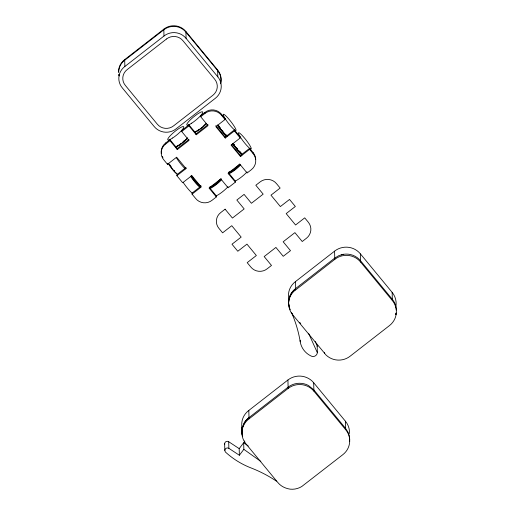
<?xml version="1.0" encoding="UTF-8"?>
<svg xmlns="http://www.w3.org/2000/svg" width="515" height="515" viewBox="0 0 515 515"><rect width="100%" height="100%" fill="white"/><g stroke="black" fill="none" stroke-linecap="round" stroke-linejoin="round"><path stroke-width="0.77" d="M392.147 292.366L392.359 300.554A18.328 17.8 -1.5 0 1 389.495 325.57L350.38 356.013A18.083 17.562 -1.5 0 1 326.034 355.015L292.668 314.736C289.404 310.944 288.361 305.685 288.715 300.818A18.096 17.574 -1.5 0 1 293.878 290.351L295.713 288.806L295.52 281.563L334.576 251.159A18.205 17.677 -1.5 0 1 360.436 253.914L392.147 292.366A18.328 17.8 -1.5 0 1 395.797 306.979M224.72 444.413A2.594 2.517 -1.5 0 1 228.692 441.716L228.866 448.327L239.366 455.254L239.192 448.642L243.666 442.726L248.243 445.984M239.366 455.254L243.84 449.338L243.666 442.726M392.359 300.554L360.648 262.103A18.205 17.677 -1.5 0 0 334.795 259.348L293.904 291.297A18.096 17.574 -1.5 0 0 288.741 301.764M118.63 71.9A15.444 14.999 -1.5 0 1 124.688 59.624L163.809 29.175A15.566 15.115 -1.5 0 1 185.909 31.524L217.639 70.001A15.688 15.238 -1.5 0 1 220.62 83.153M124.862 66.48L163.989 36.024A15.566 15.115 -1.5 0 1 186.089 38.38L217.819 76.851A15.688 15.238 -1.5 0 1 215.367 98.268L176.214 128.744A15.444 14.999 -1.5 0 1 154.049 126.381L122.403 88.007A15.444 14.999 -1.5 0 1 124.862 66.48L124.688 59.624M161.343 153.573A11.485 11.15 -1.5 0 1 165.701 142.958L169.944 139.655L177.269 148.532L177.295 149.543L189.037 140.402L181.711 131.525L181.686 130.514L188.941 124.868L196.267 133.752L196.292 134.756L208.034 125.615L200.708 116.738L200.683 115.727L204.925 112.431A11.6 11.266 -1.5 0 1 221.405 114.182L224.984 118.527L225.016 119.532L215.856 126.658L225.248 138.052L234.409 130.926L234.383 129.915L225.222 137.042L225.248 138.052M209.508 187.627L216.345 195.919L216.371 196.93L212.129 200.226A11.485 11.15 -1.5 0 1 195.649 198.475L192.069 194.129L201.223 187.003L191.831 175.615L182.677 182.741L176.877 175.705L186.031 168.579L176.639 157.191L167.484 164.317L163.899 159.972A11.485 11.15 -1.5 0 1 165.733 143.962L169.969 140.659L169.944 139.655M181.711 131.525L188.966 125.879L188.941 124.868M200.708 116.738L204.951 113.435A11.6 11.266 -1.5 0 1 221.431 115.193L225.016 119.532M176.136 147.245L180.565 143.801M184.357 140.846L187.524 138.381M195.114 132.477L198.906 129.523M203.972 125.583L206.502 123.613M176.825 148.88L189.011 139.398M195.803 134.112L208.009 124.611M234.383 129.915L240.183 136.951L240.209 137.962L231.055 145.088L240.447 156.476L249.601 149.35L249.575 148.339L240.421 155.466L240.447 156.476M201.198 185.992L192.044 193.119L192.069 194.129M228.506 172.847L235.342 181.132L235.368 182.143L228.113 187.788L220.793 178.905L209.051 188.046L216.371 196.93M241.915 431.988L241.728 424.811A18.083 17.562 -1.5 0 1 248.816 410.436L287.924 379.993A18.328 17.8 -1.5 0 1 313.68 382.735L345.391 421.186A18.205 17.677 -1.5 0 1 349.46 433.546M249.003 417.614A18.109 17.587 -1.5 0 0 244.252 422.931L242.449 427.308A18.096 17.574 -1.5 0 0 242.681 436.636A18.083 17.562 -1.5 0 1 242.449 427.308L244.252 422.931A18.083 17.562 -1.5 0 1 249.003 417.614L288.117 387.171A18.328 17.8 -1.5 0 1 308.401 385.452L313.873 389.913L345.578 428.364L348.108 432.343A18.205 17.677 -1.5 0 1 349.576 441.503M244.722 442.179A18.083 17.562 -1.5 0 1 249.035 418.875L288.149 388.432A18.328 17.8 -1.5 0 1 313.905 391.175L345.61 429.626A18.205 17.677 -1.5 0 1 342.739 454.739L301.726 486.54A18.096 17.574 -1.5 0 1 290.087 489.153C285.484 488.458 280.875 486.295 277.907 482.6L246.151 444.085L244.722 442.179L244.689 440.917M392.327 299.292L360.616 260.841A18.205 17.677 -1.5 0 0 343.479 254.294L338.857 255.627L334.756 258.086L295.707 288.49A18.089 17.568 -1.5 0 0 290.235 309.721M341.123 254.809L343.479 254.294M228.692 441.716L239.192 448.642M243.84 449.338L260.835 461.453M249.575 148.339L253.155 152.685A11.729 11.388 -1.5 0 1 255.723 159.566M234.409 130.926L240.209 137.962M249.601 149.35L253.18 153.695A11.729 11.388 -1.5 0 1 251.352 169.699L247.11 173.001L239.784 164.124L228.042 173.259L235.368 182.143M217.233 125.293L226.304 136.295M232.355 143.627L241.928 155.24M215.83 125.654L225.351 137.202M231.402 144.535L240.975 156.148M188.966 125.879L196.292 134.756M169.969 140.659L177.295 149.543M299.704 322.351L300.709 323.575M315.225 341.471L317.182 345.803L317.362 352.73A4.584 4.448 -1.5 0 1 312.405 356.586A19.782 19.21 -1.5 0 1 300.239 341.831A129.767 126.027 -1.5 0 0 291.406 312.283M308.569 333.257L317.362 352.73M289.61 308.195L289.288 306.876L289.314 307.816M289.147 306.2L288.593 303.522L288.619 304.468M396.338 310.043L396.132 307.725A18.315 17.787 -1.5 0 0 392.327 299.292M360.436 253.914L360.648 262.103M345.391 421.186L345.61 429.626M334.576 251.159L334.795 259.348M324.405 352.305L324.431 353.245M313.68 382.735L313.905 391.175M300.2 340.293L300.239 341.831M295.481 288.979L295.507 289.926M292.642 313.79L292.668 314.736M287.924 379.993L288.149 388.432M253.155 152.685L253.18 153.695M248.816 410.436L249.035 418.875M221.405 114.182L221.431 115.193M217.639 70.001L217.819 76.851M224.643 443.814L224.817 450.425M204.925 112.431L204.951 113.435M185.909 31.524L186.089 38.38M186.031 168.579L186.005 167.568L176.845 174.694L176.877 175.705M167.452 163.307L167.484 164.317M163.809 29.175L163.989 36.024M165.701 142.958L165.733 143.962M276.452 481.152A129.767 126.027 -1.5 0 0 251.05 467.942A81.331 78.988 -1.5 0 1 237.492 461.189L235.368 459.824A81.331 78.988 -1.5 0 1 225.473 452.086A2.594 2.517 -1.5 0 1 228.866 448.327M242.275 428.699A18.083 17.562 -1.5 0 1 241.947 427.16M317.182 345.803A4.584 4.448 -1.5 0 1 317.066 346.357M288.658 298.282A18.083 17.562 -1.5 0 1 295.52 281.563M220.632 83.784A15.688 15.238 -1.5 0 0 217.658 70.626L185.928 32.155A15.566 15.115 -1.5 0 0 163.822 29.806L124.701 60.255A15.444 14.999 -1.5 0 0 118.65 72.525M119.12 75.853A15.444 14.999 -1.5 0 1 118.836 74.533M119.287 75.866A15.444 14.999 -1.5 0 1 118.946 74.566M185.387 168.823A10.3 1.442 53.4 0 1 176.368 157.783M177.656 174.559A10.3 1.442 53.4 0 1 168.637 163.519M176.825 173.207A7.925 1.107 53.4 0 1 173.555 170.78A7.925 1.107 53.4 0 1 168.167 163.261M174.656 170.999A7.925 1.107 53.4 0 1 174.102 170.375M171.135 166.596A7.925 1.107 53.4 0 1 170.034 165.012M187.737 137.75A10.3 1.957 -39.5 0 1 176.014 146.872M187.293 138.368A7.925 1.506 -39.5 0 1 181.151 143.91A7.925 1.506 -39.5 0 1 176.278 146.286M183.791 140.936A7.925 1.506 -39.5 0 1 183.037 141.586M206.019 123.748A10.3 1.957 -39.5 0 1 194.374 132.355M206.309 123.581A7.925 1.506 -39.5 0 1 195.874 131.499M192.546 193.37A10.3 1.487 52.1 0 1 183.256 182.535M200.135 187.46A10.3 1.487 52.1 0 1 190.84 176.626M200.348 185.477A7.925 1.139 52.1 0 1 196.711 182.613A7.925 1.139 52.1 0 1 191.458 175.544M199.839 185.709A7.925 1.139 52.1 0 1 196.472 183.359A7.925 1.139 52.1 0 1 190.917 175.963M242.494 154.513A10.3 1.487 52.1 0 1 233.198 143.672M241.664 153.174A7.925 1.139 52.1 0 1 238.291 150.824A7.925 1.139 52.1 0 1 232.741 143.428M240.891 152.421A7.925 1.139 52.1 0 1 239.398 151.017M237.608 149.015A7.925 1.139 52.1 0 1 236.372 147.49M234.64 145.133A7.925 1.139 52.1 0 1 234.132 144.387M227.282 136.05A10.3 1.487 52.1 0 1 217.987 125.216M226.31 135.001A7.925 1.139 52.1 0 1 222.48 131.698A7.925 1.139 52.1 0 1 217.53 124.971M223.014 131.28A7.925 1.139 52.1 0 1 222.403 130.559M220.555 128.241A7.925 1.139 52.1 0 1 219.976 127.456M219.429 126.677A7.925 1.139 52.1 0 1 218.927 125.93M247.078 171.856A10.3 1.957 -39.5 0 1 235.355 180.984M240.28 165.276A10.3 1.957 -39.5 0 1 228.634 173.883M239.707 164.073A7.925 1.506 -39.5 0 1 233.945 169.332A7.925 1.506 -39.5 0 1 228.943 172.029M240.138 164.594A7.925 1.506 -39.5 0 1 233.237 170.658A7.925 1.506 -39.5 0 1 228.918 172.19M162.965 157.751A11.485 11.15 -1.5 0 1 162.231 156.431M228.068 186.668A10.3 1.957 -39.5 0 1 215.695 196.054M221.27 180.089A10.3 1.957 -39.5 0 1 209.624 188.696M220.697 178.885A7.925 1.506 -39.5 0 1 214.935 184.145A7.925 1.506 -39.5 0 1 209.927 186.842M221.534 178.879A7.925 1.506 -39.5 0 1 214.98 184.949A7.925 1.506 -39.5 0 1 209.959 187.203M396.087 313.133L395.803 314.659L396.087 313.133M166.493 38.998L127.269 69.531A11.485 11.15 -1.5 0 0 125.441 85.535L157.191 124.038A11.485 11.15 -1.5 0 0 173.671 125.795L212.895 95.269A11.729 11.388 -1.5 0 0 214.723 79.259L182.973 40.756A11.6 11.266 -1.5 0 0 166.493 38.998M225.094 209.18L220.851 212.483A11.485 11.15 -1.5 0 0 219.023 228.486L222.602 232.832L231.763 225.705L241.155 237.093L231.995 244.219L237.801 251.256L246.955 244.129L256.348 255.524L247.194 262.65L250.773 266.989A11.485 11.15 -1.5 0 0 267.253 268.746L271.495 265.444L264.169 256.567L275.918 247.425L283.237 256.303L290.492 250.657L283.166 241.78L294.908 232.638L302.234 241.522L306.476 238.22A11.729 11.388 -1.5 0 0 308.305 222.21L304.726 217.864L295.571 224.991L286.179 213.603L295.333 206.476L289.533 199.44L280.372 206.567L270.98 195.179L280.134 188.052L276.555 183.707A11.6 11.266 -1.5 0 0 260.075 181.956L255.833 185.258L263.159 194.136L251.417 203.277L244.091 194.393L236.836 200.039L244.161 208.923L232.42 218.057L225.094 209.18M172.705 137.962A10.3 1.957 -39.5 0 0 183.733 126.754A10.3 1.957 -39.5 0 0 170.845 135.097A10.3 1.957 -39.5 0 0 172.705 137.962M191.715 123.175A10.3 1.957 -39.5 0 0 202.743 111.967A10.3 1.957 -39.5 0 0 189.861 120.317A10.3 1.957 -39.5 0 0 191.715 123.175M240.383 137.144A10.3 1.487 52.1 0 0 251.082 149.015A10.3 1.487 52.1 0 0 243.048 136.385A10.3 1.487 52.1 0 0 240.383 137.144M225.171 118.688A10.3 1.487 52.1 0 0 235.876 130.559A10.3 1.487 52.1 0 0 227.836 117.929A10.3 1.487 52.1 0 0 225.171 118.688"/></g></svg>
